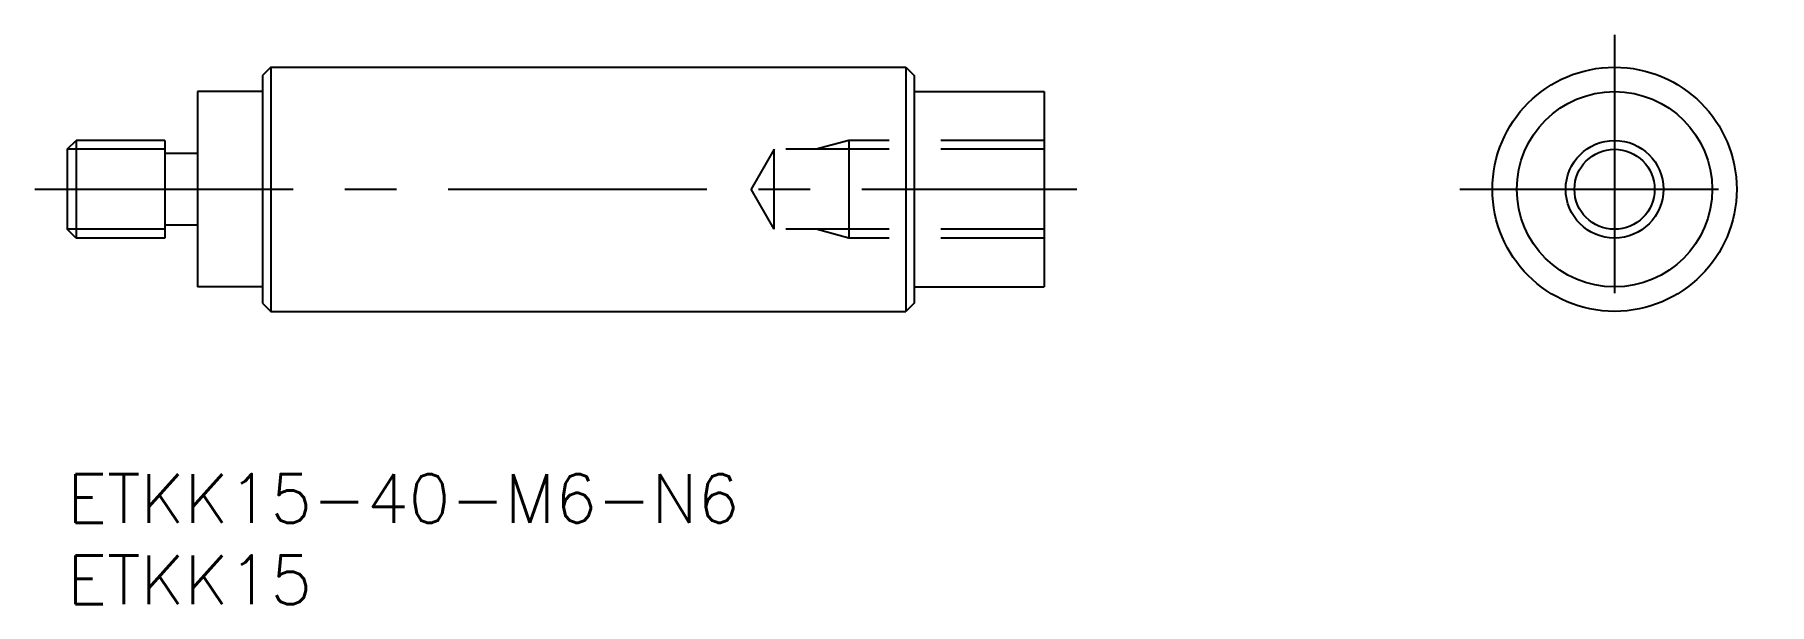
# Model space of a CAD drawing. Extents: x -2 to 105, y -8 to 27.
import ezdxf

# ---------------------------------------------------------------- set-up
doc = ezdxf.new("R2010")
doc.units = 0
doc.header["$LTSCALE"] = 0.5
doc.linetypes.add('CENTER', pattern=[50.8, 31.75, -6.35, 6.35, -6.35])
doc.linetypes.add('DASHED', pattern=[19.05, 12.7, -6.35])
for name, color, linetype in [('MSM_CENTER', 1, 'CENTER'), ('MSM_CONTINUOUS', 7, 'CONTINUOUS'), ('MSM_DASHED', 4, 'DASHED'), ('MSM_NARROW', 5, 'CONTINUOUS'), ('MSM_PART_NUMBER', 7, 'CONTINUOUS')]:
    doc.layers.add(name, color=color, linetype=linetype)
doc.styles.get("Standard").update_dxf_attribs({"font": 'txt.shx', "height": 3, "bigfont": 'bigfont.shx'})

# ---------------------------------------------------------------- blocks, each defined once
blk = doc.blocks.new('*U4')
at = {"layer": 'MSM_PART_NUMBER'}
blk.add_text('ETKK15-40-M6-N6', height=3, dxfattribs=at).set_placement((0, -3))
blk = doc.blocks.new('*U5')
at = {"layer": 'MSM_PART_NUMBER'}
blk.add_text('ETKK15', height=3, dxfattribs=at).set_placement((0, -8))

msp = doc.modelspace()

# ---------------------------------------------------------------- linework, layer by layer
at = {"layer": 'MSM_CENTER'}
for p, q in [((95.02, 27), (95.02, 8)), ((-2, 17.5), (62, 17.5)), ((85.52, 17.5), (104.52, 17.5))]:
    msp.add_line(p, q, dxfattribs=at)
at = {"layer": 'MSM_CONTINUOUS'}
for p, q in [((12.5, 25), (12, 24.5)), ((12.5, 25), (51.5, 25)), ((12.5, 25), (12.5, 10)), ((51.5, 25), (52, 24.5)), ((51.5, 25), (51.5, 10)), ((8, 23.5), (8, 11.5)), ((12, 23.5), (8, 23.5)), ((12, 24.5), (12, 10.5)), ((52, 24.5), (52, 10.5)), ((52, 23.5), (60, 23.5)), ((60, 23.5), (60, 11.5)), ((0, 19.96), (0.54, 20.5)), ((6, 20.5), (0.54, 20.5)), ((0.54, 20.5), (0.54, 14.5)), ((6, 20.5), (6, 14.5)), ((0, 19.96), (0, 15.04)), ((8, 19.7), (6, 19.7)), ((0.54, 14.5), (0, 15.04)), ((8, 15.3), (6, 15.3)), ((6, 14.5), (0.54, 14.5)), ((12, 11.5), (8, 11.5)), ((52, 11.5), (60, 11.5)), ((12, 10.5), (12.5, 10)), ((12.5, 10), (51.5, 10)), ((52, 10.5), (51.5, 10))]:
    msp.add_line(p, q, dxfattribs=at)
for radius in [7.5, 6, 2.46]:
    msp.add_circle((95.02, 17.5), radius, dxfattribs=at)
at = {"layer": 'MSM_DASHED'}
for p, q in [((48, 20.5), (46, 19.96)), ((60, 20.5), (48, 20.5)), ((48, 20.5), (48, 14.5)), ((43.42, 19.96), (42, 17.5)), ((60, 19.96), (43.42, 19.96)), ((43.42, 15.04), (43.42, 19.96)), ((43.42, 15.04), (42, 17.5)), ((60, 15.04), (43.42, 15.04)), ((48, 14.5), (46, 15.04)), ((60, 14.5), (48, 14.5))]:
    msp.add_line(p, q, dxfattribs=at)
at = {"layer": 'MSM_NARROW'}
for p, q in [((6, 19.96), (0, 19.96)), ((6, 15.04), (0, 15.04))]:
    msp.add_line(p, q, dxfattribs=at)
msp.add_circle((95.02, 17.5), 3, dxfattribs=at)

# ---------------------------------------------------------------- block references
at = {"layer": 'MSM_CONTINUOUS'}
for name in ['*U4', '*U5']:
    msp.add_blockref(name, (0, 0), dxfattribs=at)

doc.saveas('drawing.dxf')
